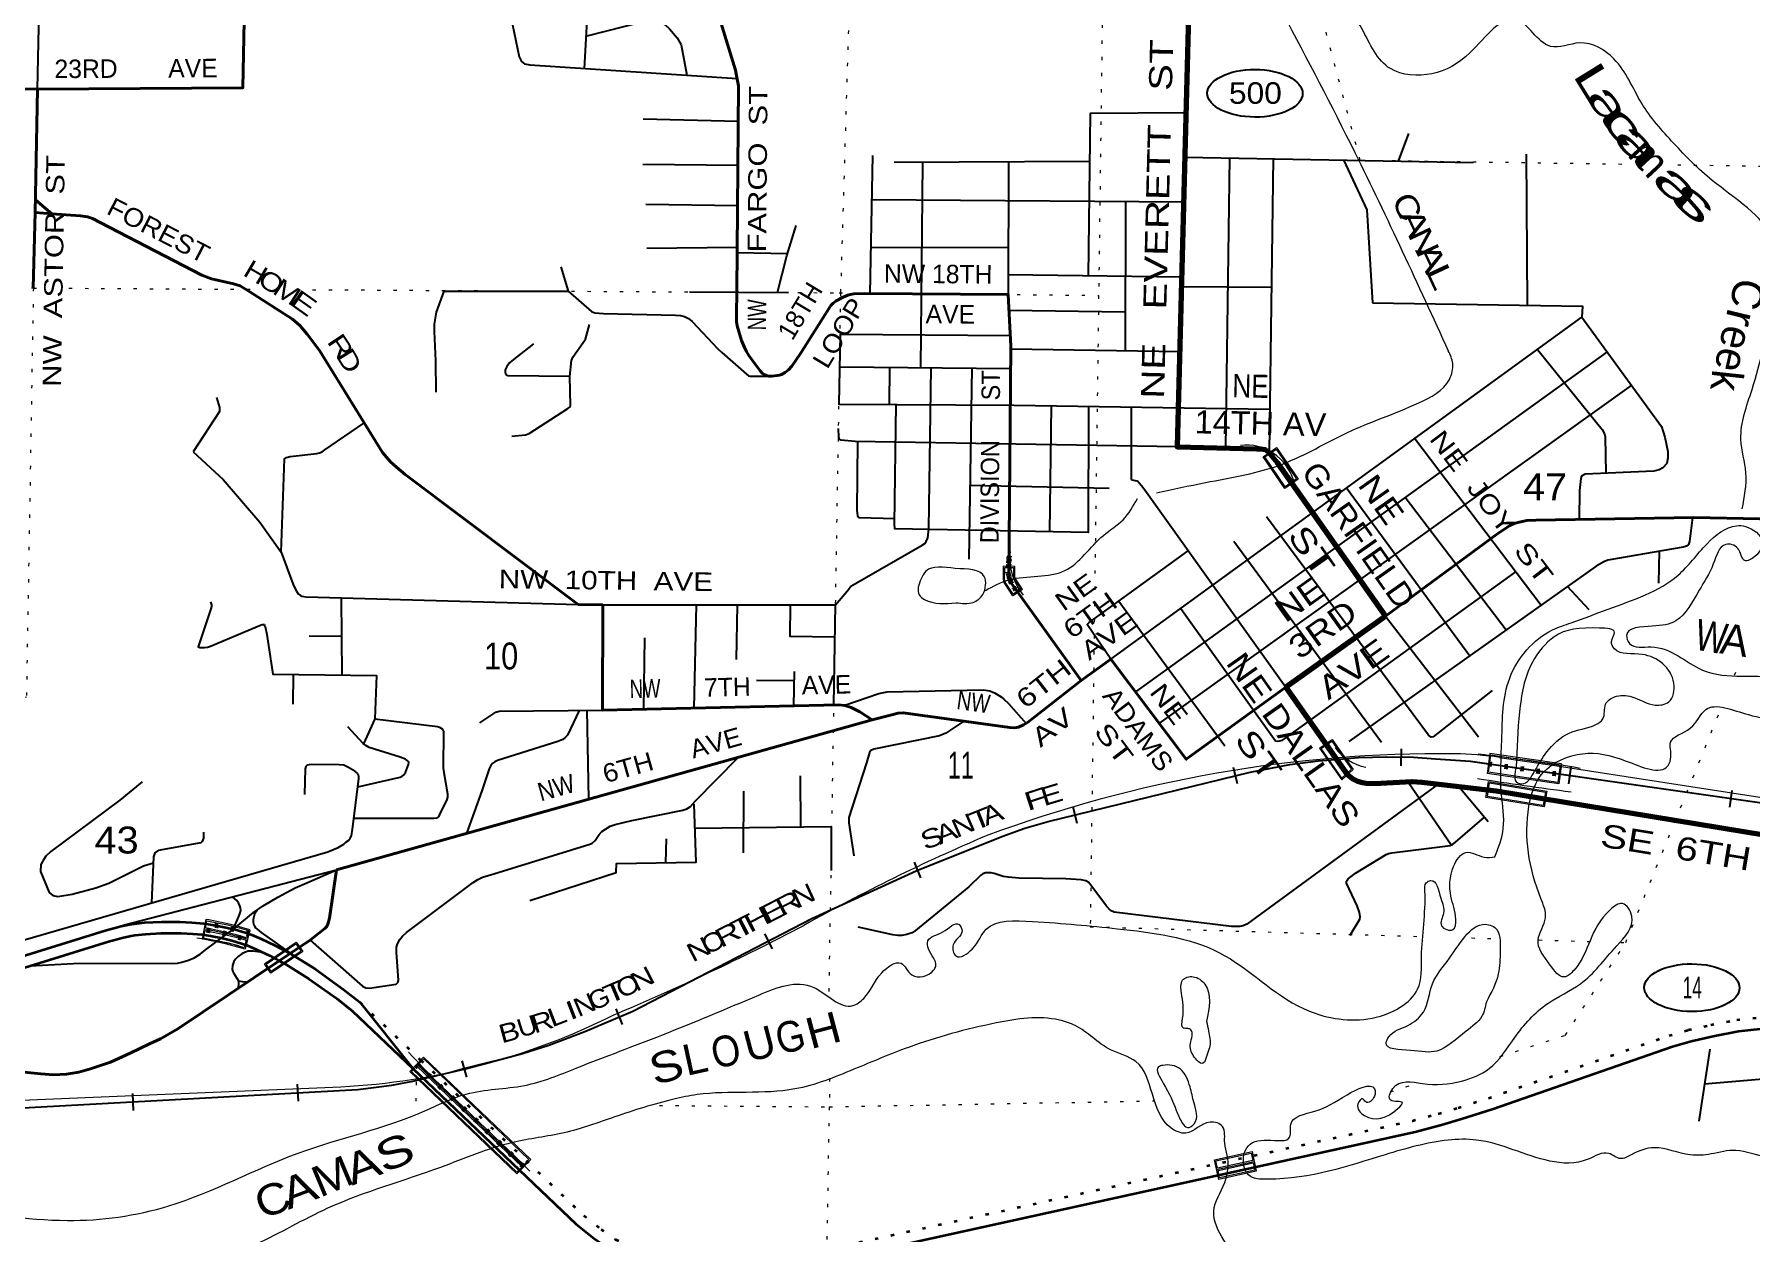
# Model space of a CAD drawing. Header units: feet. Extents: x -481249 to -254670, y -730376 to -544252.
# Drawn here: x -367377 to -356234, y -701228 to -693449 of the extents above; entities that cross this region are included whole.
import ezdxf
from ezdxf.enums import TextEntityAlignment as Align

# ---------------------------------------------------------------- set-up
doc = ezdxf.new("R2010")
doc.units = ezdxf.units.FT
doc.header["$LTSCALE"] = 70
doc.linetypes.add('DOTTED', pattern=[1.5, 0.3, -1.2])
for name, color, linetype, lineweight in [('17', 7, 'Continuous', 25), ('23', 7, 'Continuous', 70), ('24', 7, 'Continuous', 25), ('26', 7, 'Continuous', 40), ('27', 7, 'Continuous', 13), ('29', 7, 'Continuous', 25), ('34', 7, 'Continuous', 25), ('39', 7, 'Continuous', 13), ('41', 7, 'Continuous', 13), ('51', 7, 'DOTTED', 35), ('59', 7, 'Continuous', 13), ('61', 7, 'Continuous', 13), ('7', 7, 'DOTTED', 13)]:
    doc.layers.add(name, color=color, linetype=linetype, lineweight=lineweight)
doc.layers.add('30', color=7, linetype='Continuous')

msp = doc.modelspace()

# ---------------------------------------------------------------- linework, layer by layer
at = {"layer": '17'}
for centre in [(-359452.19, -693832.18), (-356615.6, -699637.88)]:
    msp.add_ellipse(centre, major_axis=(309.24, -1), ratio=0.500121, dxfattribs=at)
at = {"layer": '23'}
msp.add_line((-358605.55, -697227.18), (-359251.79, -697686.92), dxfattribs=at)
for points in [[(-360238.9, -691666.89), (-360178.43, -692517.89), (-360170.98, -692553.95), (-360156.87, -692582.19), (-360083.5, -692691.9), (-359933.41, -692965.81), (-359912.23, -693024.65), (-359900.02, -693061.87), (-359888.71, -693156.45), (-359884.67, -693324.7), (-359956.29, -696127.38), (-359442.96, -696139.53), (-359413.99, -696140.87), (-359386.07, -696145.13), (-359363.45, -696160.85), (-359338.29, -696192.48), (-359307.99, -696228.86), (-358605.55, -697227.18)], [(-359251.79, -697686.92), (-358851.78, -698255.08), (-358821.61, -698279.37), (-358787.28, -698297.7), (-358754.35, -698305.94), (-358730.82, -698309.47), (-358676.77, -698312.24), (-358434.44, -698298.88), (-358368.56, -698303.58), (-357885.49, -698360.09), (-354973.48, -698837.7)]]:
    msp.add_lwpolyline(points, dxfattribs=at)
at = {"layer": '23', "lineweight": 35}
for points in [[(-369153.64, -699961.66), (-366916.99, -699267.06), (-366814.19, -699237.84), (-366758.91, -699228.43), (-366662.28, -699215.57), (-366551.94, -699211.29), (-366431.74, -699210.65), (-366353.7, -699215.32), (-366276.83, -699221.14), (-366248.87, -699225.21), (-366222.44, -699229.69), (-366144.46, -699244.44), (-366073.57, -699260.75), (-366008.41, -699279.11), (-365964.68, -699294.56), (-365904.91, -699321.47), (-365813.18, -699363.83), (-365716.72, -699415.47)], [(-369132.24, -700033.55), (-366895.61, -699338.95), (-366797.6, -699311.09), (-366747.39, -699300.39), (-366725.26, -699296.89), (-366655.87, -699290.38), (-366555.21, -699282.91), (-366423.59, -699282.91), (-366347.88, -699287.57), (-366289.53, -699292.16), (-366232.89, -699301.4), (-366155.1, -699317.27), (-366094.53, -699332.42), (-366031.99, -699350.5), (-365997.29, -699362.15), (-365934.85, -699390.25), (-365846.66, -699430.98), (-365787.32, -699462.81)], [(-365716.72, -699415.47), (-365552.1, -699516.8), (-365368.64, -699648.58), (-365262.97, -699732.79), (-364920.6, -700162.34)], [(-365787.32, -699462.81), (-365752.86, -699481.3), (-365593.69, -699579.27), (-365413.92, -699708.4), (-365312.3, -699789.38), (-364920.6, -700162.34)], [(-364920.6, -700162.34), (-363858.49, -701173.64), (-363741.23, -701266.58), (-363640.2, -701337.78), (-363525.75, -701389.54), (-363387.92, -701433.87), (-363254.89, -701468.38), (-363056.25, -701497.45), (-362920.04, -701510.91), (-362785.84, -701512.15), (-362678.6, -701502.16), (-362537.75, -701480.3), (-362415.51, -701453.92), (-358411.59, -700574.03), (-358242.05, -700527.97), (-358111.1, -700489.86), (-357913.13, -700426.58), (-356740.48, -700020.37), (-356620.46, -699984.77), (-356478.15, -699952.61), (-356313.02, -699920.49), (-356173.13, -699905.38)]]:
    msp.add_lwpolyline(points, dxfattribs=at)
at = {"layer": '24'}
for points in [[(-367403.96, -699496.82), (-367084.23, -699477.58), (-366477.27, -699479.93), (-366447.28, -699478.77), (-366418.46, -699472.88), (-366376.23, -699459.71), (-366340.24, -699444.63), (-366300.36, -699419.7), (-366265.54, -699392.84), (-366082.04, -699256.32), (-365954.41, -699149.23), (-365890.89, -699105.68), (-365795.03, -699049.18), (-365682.69, -698990.34), (-365608.59, -698957.38), (-365415.39, -698873.79)], [(-366814.19, -699237.84), (-366799.57, -699232.78), (-365415.39, -698873.79)], [(-366085.85, -699259.27), (-366051.46, -699181), (-366042.63, -699158.64), (-366036.75, -699136.28), (-366037.93, -699118.63), (-366042.05, -699105.67), (-366050.87, -699088.03), (-366063.22, -699072.72), (-366089.1, -699049.18)], [(-365929.11, -699131.88), (-365947.05, -699161.58), (-365952.65, -699178.64), (-365955.28, -699194.53), (-365956.17, -699212.78), (-365953.52, -699226.31), (-365947.94, -699237.49), (-365940.58, -699249.26), (-365930.29, -699258.68), (-365903.25, -699279.86), (-365690.37, -699431.5)], [(-365894.99, -699408.74), (-365955.28, -699400.5), (-365971.45, -699399.91), (-365988.21, -699401.67), (-366012.03, -699408.74), (-366029.38, -699418.15), (-366054.38, -699435.8), (-366070.85, -699452.28), (-366082.61, -699468.17), (-366090.84, -699493.47), (-366092.02, -699518.78), (-366088.49, -699532.31), (-366084.39, -699541.13), (-366051.46, -699592.91)], [(-366051.46, -699592.91), (-366051.46, -699607.61), (-366054.37, -699641.87)], [(-366051.46, -699592.91), (-366027.93, -699597.62), (-366011.44, -699598.81), (-365988.38, -699597.62)]]:
    msp.add_lwpolyline(points, dxfattribs=at)
at = {"layer": '26'}
for p, q in [((-367368.97, -694522.8), (-367262.69, -694615.22)), ((-367370.48, -694604.89), (-367262.69, -694615.22)), ((-363847.02, -697149.93), (-363686.43, -697151.67)), ((-365415.39, -698873.79), (-361937.97, -697898.69)), ((-365787.32, -699462.81), (-365716.72, -699415.47))]:
    msp.add_line(p, q, dxfattribs=at)
for points in [[(-367355.78, -693804.61), (-366022.79, -693796.51), (-365998.09, -692490.51)], [(-362986.11, -693152.44), (-362825.47, -693682.35), (-362813, -693740.01), (-362805.25, -693782.91), (-362816.84, -695115.53), (-362819.29, -695269.31), (-362819.29, -695315.92), (-362814.77, -695341.36), (-362786.68, -695437.13), (-362765.71, -695481.41), (-362752.44, -695507.26), (-362737.75, -695534.31), (-362714.8, -695566.26), (-362663.66, -695634.32), (-362648.43, -695650.05), (-362638.21, -695657.97), (-362624.62, -695664.6), (-362607.22, -695668.44), (-362588.59, -695668.67), (-362554.88, -695664.33), (-362539.6, -695660.8), (-362526.07, -695656.68), (-362502.15, -695644.12), (-362480.8, -695627.85), (-362458.45, -695602.56), (-362401.96, -695521.6), (-362206.42, -695210.34), (-362191.49, -695194.28), (-362171.5, -695178.98), (-362125.44, -695155.63), (-362095.06, -695142.51), (-362078.59, -695137.8), (-362056.25, -695134.27), (-361985.69, -695130.74), (-361055.48, -695138.68)], [(-368058.29, -695080.94), (-368010.28, -693794.49), (-367355.78, -693804.61), (-367370.48, -694604.89), (-367383.4, -695094.47)], [(-367262.69, -694615.22), (-367076.86, -694626.47), (-367031.72, -694633.13), (-366998.78, -694644.9), (-366890.56, -694701.39), (-366289.58, -695012.97), (-366227.15, -695035.63), (-366084.53, -695068.65), (-366041.3, -695082.7), (-365977.79, -695120.36), (-365701.37, -695299.25), (-365653.24, -695338.71), (-365604.91, -695395.75), (-365526.1, -695501.27), (-365115.76, -696163.8), (-365065.01, -696224.28), (-365025.01, -696259.59), (-364968.27, -696306.66), (-363847.02, -697149.93)], [(-360581.35, -697642.9), (-361043.86, -696999.83), (-361048.23, -696991.69), (-361049.6, -696982.19), (-361037.4, -695472.57), (-361055.48, -695138.68)], [(-355961.98, -696597.79), (-356603.89, -696586.61), (-357629.63, -696601.98), (-357687.85, -696605.51), (-357736.57, -696614.99), (-357769.02, -696624.34), (-357796.67, -696637.29), (-357884.04, -696696.6), (-358605.55, -697227.18)], [(-363686.43, -697151.67), (-363689.14, -697836.13), (-362156.27, -697800.69), (-362113.9, -697806.15), (-362072.74, -697819.1), (-362017.07, -697847.21), (-361937.97, -697898.69)], [(-359251.79, -697686.92), (-359898.17, -698154.68), (-360388.75, -697504.78), (-360581.35, -697642.9)], [(-360581.35, -697642.9), (-360928.99, -697915.58), (-360954.86, -697932.06), (-360988.38, -697947.36), (-361012.49, -697950.88), (-361044.7, -697948.32), (-361737.14, -697854.09), (-361769.31, -697855.58), (-361826.94, -697870.87), (-361937.97, -697898.69)], [(-365716.72, -699415.47), (-365583.82, -699326.36), (-365490.52, -699253.82), (-365480.47, -699242.91), (-365471.06, -699225.26), (-365461.32, -699186.19), (-365415.39, -698873.79)], [(-368463.69, -700083.91), (-367335.53, -700197.76), (-367252.26, -700203.11), (-367167.58, -700198.41), (-367087.61, -700186.64), (-367012.9, -700165.3), (-366882.97, -700120.74), (-366755.06, -700063.56), (-366628.93, -700003.07), (-366558.37, -699970.12), (-366446.2, -699904.59), (-365787.32, -699462.81)]]:
    msp.add_lwpolyline(points, dxfattribs=at)
at = {"layer": '29'}
for p, q in [((-363425.16, -693998.6), (-362807.25, -694012.64)), ((-358520.47, -694271.64), (-358454.04, -694093.18)), ((-363426.38, -694293.2), (-362809.74, -694299.61)), ((-361935.15, -694236.99), (-361953.01, -695131.02)), ((-360525.8, -694275.75), (-361793.91, -694281.54)), ((-361609.97, -694280.7), (-361624.5, -695613.27)), ((-361051.79, -694278.15), (-361055.48, -695138.68)), ((-359908.22, -694246.26), (-358035.8, -694280.5)), ((-359617.02, -694249.67), (-359644.38, -696134.76)), ((-359333.07, -694253.11), (-359360.82, -696162.68)), ((-357691.15, -694226.37), (-357685.66, -695207.42)), ((-361940.84, -694521.59), (-359915.64, -694536.62)), ((-360292.05, -694533.83), (-360294.89, -695504.83)), ((-363407.81, -694551.21), (-362812.01, -694560.48)), ((-363400, -694836.81), (-362814.37, -694831.3)), ((-362814.67, -694866.58), (-362486.07, -694871.38)), ((-361054.18, -694835.63), (-361947.04, -694832.33)), ((-359928.13, -695025.46), (-361054.93, -695009.96)), ((-359929.67, -695085.53), (-359345.26, -695091.61)), ((-363123.16, -695120.82), (-362480.92, -695125.53)), ((-361049.97, -695240.48), (-360294.14, -695249.63)), ((-360388.75, -697504.78), (-357328.97, -695285.26)), ((-359940.52, -695510.36), (-361037.57, -695493.25)), ((-357165.53, -695510.51), (-360227.56, -697718.32)), ((-362149.54, -695608.19), (-361038.58, -695618.93)), ((-361825.6, -695851.32), (-361823.66, -695611.34)), ((-361291.44, -695616.49), (-361309.4, -696855.41)), ((-360073.54, -697922.36), (-357007.45, -695728.37)), ((-360775.01, -695860.16), (-360786.04, -696677.72)), ((-358415.18, -696073.18), (-357594.84, -697155.34)), ((-361302.46, -696376.51), (-360399.09, -696394.25)), ((-358857.33, -696393.91), (-358057.21, -697482.88)), ((-357822.05, -697316.3), (-358477.6, -696456.55)), ((-359589.06, -696739.06), (-358630.02, -698044.48)), ((-356827.65, -696805.21), (-356833.16, -697011.91)), ((-365377.54, -697608.96), (-365382.81, -697107.34)), ((-357282.57, -697184.08), (-357422.1, -697032.98)), ((-363686.43, -697151.67), (-362176.24, -697152.69)), ((-363080.94, -697152.08), (-363094.79, -697822.39)), ((-362814.9, -697152.26), (-362821.2, -697508.52)), ((-360336.08, -697129.15), (-359648.45, -698067.72)), ((-358605.55, -697227.18), (-358001.3, -698009.34)), ((-365592.91, -697354.03), (-365380.2, -697355.14)), ((-363415.43, -697367.47), (-363421.03, -697829.93)), ((-365696.77, -697797.16), (-365694.91, -697604.38)), ((-362687.9, -697640.86), (-362445.52, -697642.91)), ((-362444.5, -697585.23), (-362448.44, -697807.44)), ((-363789.29, -697837.08), (-363778.25, -698414.72)), ((-362400, -698593.68), (-362402.5, -698263.39)), ((-358460.22, -698300.3), (-358175.93, -698713.09)), ((-358129.6, -698331.53), (-357938.98, -698558.27)), ((-362772.29, -698361.17), (-362774.94, -698763.25)), ((-363275.85, -698671.08), (-363278.59, -698825.83)), ((-356498.96, -700037.73), (-356571.22, -700503.46))]:
    msp.add_line(p, q, dxfattribs=at)
for points in [[(-367355.78, -693804.61), (-367339.49, -692998.89), (-366814.88, -692996.54), (-366808.03, -692461.12)], [(-363642.38, -692684.72), (-363731.83, -692790.71), (-363757.16, -692823.55), (-363760.93, -692852.34), (-363807.32, -693670.54)], [(-364349.64, -693000.42), (-364318.98, -693189.35), (-364283.58, -693336.28), (-364230.02, -693595.58), (-364214.7, -693626.09), (-364194.73, -693640.31), (-364159.06, -693647.1), (-362813.7, -693736.77)], [(-363795.48, -693461.78), (-363413.92, -693363.45), (-363376.05, -693360.21), (-363347.82, -693362.56), (-363319.59, -693367.27), (-363284.29, -693385.75), (-363253.72, -693414.34), (-363204.31, -693473.19), (-363176.61, -693517.9), (-363140.04, -693715.02)], [(-359900.9, -693959.73), (-360522.07, -693962.97), (-360534.63, -695017.12)], [(-358876.98, -694265.12), (-358724.87, -694589.53), (-358689.52, -695191.41)], [(-362551.06, -695125.02), (-362490.74, -694886.71), (-362431.27, -694691.33)], [(-363959.45, -694957.94), (-363910.93, -695115.8), (-363758.92, -695247.93), (-363738.7, -695256.41), (-363680.78, -695261.43), (-363214.88, -695271.55), (-363181.97, -695273.81), (-363155.5, -695282.06), (-363129.04, -695294.99), (-363105.61, -695313.53), (-362938.72, -695490.81), (-362913.78, -695513.89), (-362753.81, -695656.3), (-362741.16, -695665.71), (-362731.84, -695668.78), (-362614.12, -695667.48)], [(-364768.69, -695772.28), (-364771.11, -695569.81), (-364779.74, -695379.26), (-364778.15, -695330.31), (-364766.98, -695253.81), (-364715.06, -695115.82), (-363910.93, -695115.8)], [(-358689.52, -695191.41), (-357325.69, -695213.16), (-357328.97, -695285.26)], [(-357328.97, -695285.26), (-356813.46, -695995.72), (-356790.11, -696063.49), (-356771.29, -696157.64), (-356771.05, -696198.88), (-356778.35, -696235.31), (-356804.18, -696262.44), (-356827.75, -696275.33), (-356862.6, -696285.48), (-357308.99, -696303.76), (-357331.2, -696317.7), (-357337.52, -696333.32), (-357344.9, -696411.36), (-357347.81, -696597.76)], [(-364275.76, -696058.17), (-364188.26, -696048.21), (-364163.42, -696040.09), (-363914.19, -695878.74), (-363898.9, -695868.15), (-363896.16, -695858.35), (-363900.82, -695669.87), (-363888.9, -695565.69), (-363880.59, -695543.95), (-363812.9, -695448.93), (-363799.51, -695427.99), (-363792.12, -695405.2), (-363772.85, -695333.38)], [(-361040.94, -695407.11), (-362146.25, -695397.36), (-362153.3, -695849.28), (-361017.67, -695856.36), (-359356.75, -695882.34)], [(-364135.14, -695459.35), (-364275.89, -695568.04), (-364291.31, -695580.89), (-364310, -695605.7), (-364320.12, -695626.49), (-364320.59, -695639.83), (-364317.06, -695651.6), (-364311.18, -695659.84), (-364302.8, -695664.87), (-363900.79, -695667.86)], [(-357617.92, -695494.86), (-357197.86, -696015.08), (-357182.99, -696042.3), (-357178.68, -696061.51), (-357173.19, -696298.2)], [(-362187.12, -697800.55), (-362176.24, -697152.69), (-362092.14, -697052.07), (-362075.07, -697032.06), (-362060.48, -697022.71), (-361611.86, -696765.96), (-361596.33, -696754.31), (-361586.35, -696741.37), (-361576.94, -696717.83), (-361569.95, -696658.46), (-361555.37, -695613.93)], [(-366193.61, -695806.31), (-366174.67, -695871.07), (-366175.21, -695896.82), (-366345.9, -696160.42)], [(-360532.98, -695863.94), (-360534.21, -696682.51), (-361789.99, -696658.64), (-361791.42, -696626.55), (-361781.45, -695851.6)], [(-360255.74, -695867.63), (-360256.57, -696331.81), (-360255.57, -696337.83), (-360252.12, -696340.69), (-360220.04, -696348.32), (-360212.47, -696351.81), (-360203.74, -696359.97), (-360188.59, -696378.04), (-360173.45, -696396.68), (-360156.56, -696421.16), (-359251.79, -697686.92)], [(-365775.3, -696809.7), (-365752.59, -696204.82), (-365740.63, -696195.89), (-365716.31, -696189.42), (-365541.95, -696170.41), (-365525.37, -696166.46), (-365507.73, -696159.4), (-365490.09, -696146.46), (-365238.41, -695973.27)], [(-359956.29, -696127.38), (-362048.02, -696092.96), (-362139.86, -696083.34), (-362150.36, -696078.78), (-362153.54, -696065.07), (-362156.24, -696008.17)], [(-362032.15, -696093.22), (-362036.26, -696538.95), (-362033.32, -696574.25), (-362023.91, -696584.84), (-362019.79, -696586.02), (-361790.98, -696592.69)], [(-366345.9, -696160.42), (-366151.02, -696338.18), (-365911.88, -696614.92), (-365775.3, -696809.7)], [(-357911.95, -697708.25), (-358295.36, -698010.23), (-358309.26, -698011.23), (-358325.18, -697999.69), (-359378.22, -696580.38)], [(-356610.58, -696586.49), (-356630.61, -696740.47), (-356638.39, -696761.37), (-356651.32, -696770.79), (-356671.28, -696777.84), (-357160.88, -696863.52), (-357187.7, -696874.35), (-357237.58, -696902.26), (-358841.95, -698038.79)], [(-365775.3, -696809.7), (-365721.79, -696950.93), (-365691.22, -697031.64), (-365675.05, -697064.42), (-365663.29, -697080.91), (-365649.18, -697091.5), (-365640.94, -697096.21), (-365614.47, -697100.91), (-363847.02, -697149.93)], [(-360388.75, -697504.78), (-360540.56, -697280.13), (-360528.34, -697268.31), (-359885.48, -696803)], [(-359932.85, -697176.01), (-359317.95, -698034.51), (-359309.09, -698038.3), (-359291.45, -698035.95), (-359272.63, -698030.06), (-359259.71, -698021.49), (-357759.3, -696938.4)], [(-366233.09, -697132.43), (-366227.31, -697152.7), (-366227.44, -697163.53), (-366231.07, -697179.05), (-366312.29, -697425.68), (-366301.41, -697429.27), (-366273.18, -697429.27), (-366253.18, -697428.09), (-366232.2, -697421.06), (-365903.25, -697283.33), (-365895.01, -697280.98), (-365885.66, -697280.78), (-365882.07, -697285.69), (-365877.37, -697293.92), (-365867.96, -697345.71), (-365829.34, -697602.44), (-365155.41, -697612.17), (-365166.37, -697892.58), (-365239.93, -698055.06)], [(-362468.82, -697152.49), (-362472.07, -697355.7), (-362179.71, -697359.35)], [(-362121.54, -697805.27), (-361894.52, -697727.6), (-361840.75, -697718), (-361216.42, -697704.82), (-361174.06, -697709.95), (-361142.3, -697722.9), (-361099.96, -697749.97), (-361083.49, -697764.09), (-361051.73, -697792.33), (-360937.88, -697922.55)], [(-363840.32, -697837.56), (-363915.64, -697998.28), (-363928.3, -698012.34), (-363946.22, -698027.7), (-363978.79, -698039.53), (-364369.03, -698163), (-364387.9, -698171.28), (-364399.67, -698180.7), (-364413.78, -698196), (-364424.02, -698218.17), (-364472.53, -698359.62), (-364570.99, -698637.01)], [(-364484.72, -697918.48), (-364380.26, -697849.99), (-364359.36, -697842.49), (-363689.14, -697836.13)], [(-365275.96, -698334.05), (-365001.03, -698270.25), (-364988.99, -698264.27), (-364981.05, -698257.8), (-364973.7, -698250.15), (-364968.11, -698240.15), (-364948.12, -698189.54), (-364945.47, -698176), (-364949.23, -698168.93), (-364955.47, -698162.47), (-364968.11, -698155.41), (-365000.76, -698141.98), (-365203.67, -698078.32), (-365225.13, -698065.96), (-365241.24, -698053.62), (-365341.31, -697943.65)], [(-365166.37, -697892.58), (-364759.04, -697941.82), (-364746.1, -697946.52), (-364729.47, -697958.31), (-364720.22, -697974.77), (-364722.57, -698213.68), (-364718.47, -698241.1), (-364694.34, -698378.44), (-364694.34, -698401.98), (-364699.56, -698415.8), (-364745.51, -698513.78), (-364753.74, -698527.9), (-364766.7, -698537.29), (-364783.75, -698538.59), (-365302.22, -698540)], [(-361343.12, -697907.71), (-361459.42, -697985.19), (-361501.04, -698002.99), (-361926.85, -698090.08), (-361945.67, -698097.14), (-361955.72, -698110.83), (-361974.93, -698178.64), (-362089.18, -698532.58), (-362089.83, -698567.47), (-362055.63, -698782.52)], [(-367884.46, -699454.65), (-365471.69, -698755.1), (-365404.8, -698727.97), (-365368.33, -698706.78), (-365353.63, -698693.84), (-365336.36, -698681.29), (-365325.4, -698667.95), (-365318.35, -698651.48), (-365311.09, -698609.58), (-365269.24, -698281.34), (-365269.53, -698267.8), (-365272.47, -698257.21), (-365276.59, -698249.56), (-365285.7, -698241.32), (-365296.29, -698233.09), (-365341.95, -698206.19), (-365368.04, -698194.25), (-365397.45, -698190.72), (-365578.59, -698189.54), (-365605.77, -698193.58), (-365615.06, -698202.49), (-365618.2, -698217.41), (-365623.14, -698383.68)], [(-365586.64, -699328.25), (-365247.09, -699626.84), (-365224.23, -699637.69), (-365201.3, -699640.05), (-365028.84, -699614.61), (-365017.21, -699603.56), (-365013.1, -699590.62), (-365025.45, -699408.2), (-365024.58, -699374.18), (-365018.39, -699352.88), (-365003.69, -699324.64), (-364986.63, -699302.28), (-364960.89, -699279.08), (-364527.06, -698953.93), (-364497.89, -698936.26), (-364466.73, -698920.96), (-364394.05, -698898.13), (-363770.38, -698706.77), (-363754.42, -698698.82), (-363736.27, -698682.05), (-363709.43, -698643.48), (-363691.57, -698624.38), (-363668.05, -698607.91), (-363637.46, -698590.25), (-363606.28, -698579.14), (-363497.8, -698552.97), (-363166.53, -698484.58), (-363140.49, -698477.28), (-363115.79, -698460.8), (-363083.48, -698425.9), (-362808.14, -698142.69)], [(-366677.85, -698301.18), (-366821.99, -698420.92), (-367270.35, -698752.68), (-367302.48, -698783.34), (-367317.4, -698806.81), (-367333.87, -698837.41), (-367336.25, -698882.96), (-367280.67, -699020.22), (-367256.23, -699039.84), (-367223.3, -699046.9), (-367130.84, -699030.85), (-366978.64, -698990.41), (-366893.53, -698958.82), (-366667.5, -698846.51), (-366604.16, -698827.19)], [(-358263.82, -698315.83), (-359505.07, -699225.78), (-359529.04, -699236.34), (-359549.63, -699241.06), (-359605.34, -699240.06), (-360365.81, -699146.65), (-360389.48, -699137.5), (-360415.13, -699107.71), (-360530.45, -698955.39), (-360549.45, -698944.49), (-360580.16, -698938.49), (-360680.03, -698930.73), (-360984.03, -698927.44)], [(-364159.1, -699072.58), (-363599.78, -698889.91), (-363596.75, -698831.84), (-363080.77, -698822.1), (-363092.53, -698445.5)], [(-358834.23, -699297.59), (-358770.36, -699192.47), (-358768.58, -699177.5), (-358773.28, -699149.26), (-358788.83, -699105.97), (-358858.23, -698958.45), (-358857.97, -698946.84), (-358847.39, -698931.54), (-358799.07, -698893.34), (-358600.9, -698772.53), (-358585.08, -698766.77), (-358563.91, -698762.06), (-358199.86, -698717.38), (-358185.15, -698713.81), (-358168.69, -698707.93), (-358149.44, -698694.21), (-357962.82, -698529.91)], [(-366279.59, -698628.79), (-366277.58, -698667.94), (-366286.99, -698689.13), (-366296.79, -698696.63), (-366573.74, -698747.93), (-366595.17, -698762.09), (-366602.23, -698787.98), (-366616.92, -699087.14)], [(-363087.66, -698601.56), (-362203.28, -698591.43), (-362203.28, -698876.24)], [(-360984.03, -698927.44), (-361055.24, -698920.95), (-361086.4, -698915.06), (-361146.39, -698896.22), (-361165.43, -698892.22), (-361187.56, -698892.69), (-361201.1, -698892.7), (-361219.32, -698898.58), (-361231.7, -698907.1), (-361309.08, -698983.92), (-361656.13, -699266.48), (-361678.66, -699281.08), (-361692.19, -699286.96), (-361711.6, -699292.85), (-361744.53, -699299.91), (-361770.72, -699298.56), (-361802.76, -699295.2), (-362027.8, -699243.98)], [(-356533.71, -700261.69), (-355212.75, -700150.32), (-355065.5, -700128.33), (-355024.33, -700120.1), (-355000, -700109.93), (-354944.94, -700075.38), (-354920.82, -700053.01), (-354912.63, -700033.29), (-354910.24, -700020.06), (-354934.98, -699808.62)]]:
    msp.add_lwpolyline(points, dxfattribs=at)
at = {"layer": '34'}
for p, q in [((-358502.21, -698198.06), (-358500.71, -698087.46)), ((-359564.58, -698314.88), (-359590.8, -698207.42)), ((-357415.45, -698314.18), (-357399.8, -698204.68)), ((-356369.48, -698466.26), (-356353.84, -698356.76)), ((-360605.62, -698571.55), (-360631.84, -698464.09)), ((-361622.14, -698925.73), (-361663, -698822.95)), ((-362584.52, -699385.65), (-362635.23, -699287.35)), ((-363557.26, -699876.52), (-363600.48, -699774.7)), ((-364569.91, -700217.95), (-364599.95, -700111.49)), ((-366732.44, -700434.8), (-366738.48, -700324.35)), ((-365661.97, -700373.66), (-365668.01, -700263.22))]:
    msp.add_line(p, q, dxfattribs=at)
at = {"layer": '34', "lineweight": 13}
for p, q in [((-357926.75, -698117.87), (-357945.46, -698246.52)), ((-357461.43, -698185.54), (-357926.75, -698117.87)), ((-357461.43, -698185.54), (-357480.13, -698314.19)), ((-357480.13, -698314.19), (-357945.46, -698246.52)), ((-369705.12, -700462.38), (-365387.02, -700280.4))]:
    msp.add_line(p, q, dxfattribs=at)
at = {"layer": '34'}
msp.add_lwpolyline([(-369429.7, -700524.96), (-365277.51, -700297.96), (-365056.45, -700269.72), (-364919.89, -700244.36), (-364764.82, -700208.54), (-364577.45, -700165.11), (-364206.99, -700064.79), (-364035.64, -700010.86), (-363802.78, -699921.42), (-363492.31, -699789.63), (-362329.38, -699189.64), (-361651.72, -698878.74), (-361095.01, -698657.45), (-360946.62, -698602.37), (-360793.77, -698558.57), (-359483.86, -698238.99), (-359225.71, -698188.99), (-359042.15, -698165.45), (-358930.16, -698156.41), (-358780.97, -698144.26), (-358597.42, -698139.55), (-358423.28, -698141.91), (-358279.74, -698151.32), (-358053.86, -698167.81), (-352472.02, -698965.32)], dxfattribs=at)
at = {"layer": '34', "lineweight": 13}
for points in [[(-369429.68, -700526.06), (-365277.41, -700299.06), (-365056.27, -700270.81), (-364764.56, -700209.61), (-364581.06, -700157.83), (-364206.69, -700065.85), (-364035.28, -700011.9), (-363802.37, -699922.44), (-363491.84, -699790.63), (-362328.9, -699190.63), (-361651.29, -698879.75), (-361094.62, -698658.48), (-360946.28, -698603.42), (-360793.49, -698559.63), (-359483.62, -698240.06), (-359225.54, -698190.08), (-359042.04, -698166.54), (-358930.07, -698157.51), (-358780.91, -698145.36), (-358597.41, -698140.65), (-358423.32, -698143.01), (-358279.82, -698152.42), (-358053.98, -698168.9), (-352472.18, -698966.41)], [(-357863.9, -698142.55), (-357489.36, -698197.25), (-352465.43, -698975.04)]]:
    msp.add_lwpolyline(points, dxfattribs=at)
msp.add_lwpolyline([(-357936.39, -698239.75), (-357919.98, -698126.94), (-357470.49, -698192.31), (-357486.89, -698305.12)], close=True, dxfattribs=at)
for centre, radius, start, end in [((-358243.33, -706568.08), 8448.96, 89.40301, 110.45726), ((-358228.28, -700905.3), 2786.69, 82.48649, 88.49916), ((-359263.73, -709643.9), 11590.27, 80.45412, 83.75767), ((-356548.16, -709619.88), 11912.2, 112.96665, 119.31941), ((-369692.01, -685300.32), 15734.75, 292.70693, 297.68577), ((-365604.67, -695854.65), 4431.1, 272.81544, 296.63585)]:
    msp.add_arc(centre, radius, start, end, dxfattribs=at)
at = {"layer": '34', "linetype": 'DOTTED', "lineweight": 100}
msp.add_arc((-348134.05, -632418.75), 66492.15, 261.52297, 261.92766, dxfattribs=at)
at = {"layer": '39'}
for points in [[(-356289.16, -696530.13), (-356264.69, -696295.89), (-356296.85, -696078.87), (-356225.11, -695755.43), (-356097.76, -695228.53), (-356089.89, -694783.73), (-356483.12, -694398.08), (-356732.9, -694157.23), (-356942.29, -693895.03), (-357121.26, -693609.32), (-357343.46, -693505.24), (-357533.89, -693527.98), (-357752.77, -693349.8), (-358056.7, -693568.98), (-358303.15, -693704.98), (-358572.61, -693672.23), (-358758.04, -693412.46), (-358989.22, -693137.86), (-359330.19, -692963.57), (-359533.52, -692585.24), (-359547.65, -692366.53), (-359492.96, -692246.94)], [(-359271.39, -693311.06), (-358804.26, -694215.36), (-358196.99, -695504.64)], [(-360091.01, -696425.68), (-359774.36, -696359.03), (-359267.22, -696236.44), (-358852.47, -696034.37), (-358388.99, -695842.01), (-358190.25, -695689.14), (-358168.41, -695585.3), (-358196.99, -695504.64)], [(-361202.28, -697058.99), (-361048.81, -696990.51), (-360686.62, -696930.39), (-360436.55, -696702.25), (-360308.72, -696600.26), (-360215.64, -696462.28)], [(-357895.08, -698788.83), (-357839.79, -698603.4), (-357851.85, -698380.72), (-357849.6, -698028.01), (-357798.51, -697628.05), (-357520.64, -697315.76), (-357398.33, -697268.69), (-357158.48, -697180.23), (-356704.51, -696959.65), (-356516.88, -696756.48), (-356325.75, -696639.08), (-356268.2, -696643.35), (-356158.61, -696744.68), (-356206.27, -696838.05), (-356272.76, -696864.95), (-356317.37, -696786.01), (-356394.93, -696760.61), (-356477.19, -696887.45), (-356568.23, -697058.23), (-356719.75, -697256.01), (-356872.41, -697291.43), (-357039.48, -697350.66), (-357020.41, -697403.1), (-356880.78, -697425.57), (-356547.39, -697575.68), (-356018.28, -697630.99), (-355638.68, -697769.89), (-355452.71, -697773.12), (-355321.66, -697715.28), (-355256.03, -697736.46), (-355164.64, -697772.13), (-354957.22, -697693.57), (-354714.88, -697563.5), (-354657.01, -697458.29), (-354601.01, -697459.26), (-354531.98, -697514.58), (-354369.74, -697389.13), (-354218.41, -697315.6), (-354159.43, -697260.51), (-354216.92, -697231.45), (-354066.88, -697117.82), (-353763.81, -696946.72), (-353475.81, -696949.74), (-353315.8, -696950.52), (-353343.08, -697022.2), (-353497.05, -697019.51), (-353655.28, -697030.79), (-353776.32, -697088.81), (-353757.11, -697133.24), (-353597.1, -697134.02), (-353394.52, -697103.47), (-353221.54, -697162.6), (-352850.29, -697321.39), (-352552.12, -697314.56), (-352448.22, -697411.55)], [(-384484.22, -696831.72), (-383867.2, -696979.67), (-383677.73, -697011.03), (-383149.3, -697104.41), (-382633.65, -697241.66), (-381962.69, -697419.7), (-381530.35, -697517.42), (-381144.83, -697548.18), (-380762, -697843.46), (-380194.69, -697887.41), (-379913.77, -697838.19), (-379593.19, -698034.17), (-379271.51, -698168.05), (-378456.01, -698316.53), (-378049.92, -698315.59), (-377811.67, -698303.7), (-377503, -698381.23), (-377438.46, -698464.53), (-377110.16, -698450.2), (-376748.81, -698490.57), (-376556.19, -698570.08), (-376337.36, -698638.03), (-376134.59, -698709.7), (-375702.54, -698823.45), (-375271.44, -698991.3), (-374588.58, -699287.79), (-374414.1, -699375.01), (-374170.03, -699373.25), (-373803.85, -699479.84), (-373428.43, -699628.68), (-372920.05, -699837.95), (-372579.73, -699936.07), (-372394.79, -699997.42), (-372167.53, -700041.46), (-371905.56, -700158.26), (-371509.75, -700285.41), (-371435.51, -700272.67), (-371281.96, -700299.39), (-370714.3, -700549.79), (-370339.85, -700640.49), (-369802.23, -700780.13), (-368637.31, -700964.76), (-368432.52, -701034.47), (-367963.26, -701080.72), (-367162.34, -701148.78), (-366504.55, -701054.01), (-365664.36, -700711.89), (-364840.68, -700437.81), (-364572.79, -700328.27), (-364195.41, -700272.33), (-363854.27, -700158.17), (-363302.41, -699945.31), (-362673.72, -699685.69), (-362316.78, -699635.78), (-362062.84, -699754.45), (-361992, -699707.58), (-361875.03, -699541.26), (-361749.92, -699479.3), (-361679.24, -699554.69), (-361538.69, -699525.07), (-361524.2, -699497.26), (-361572.24, -699386.19), (-361575.32, -699334.03), (-361478.27, -699275.59), (-361373.4, -699227.31), (-361354.18, -699271.74), (-361411.73, -699358.93), (-361393.01, -699431.4), (-361288.21, -699387.13), (-361197.92, -699258.43), (-360896.97, -699207.55), (-360345.73, -699255.23), (-359682.38, -699411.09), (-359136.7, -699773.34), (-358719.83, -699840.72), (-358508.44, -699764.23), (-358396.37, -699647.94), (-358370.57, -699433.93), (-358349.05, -699009.41), (-358340.13, -698957.45), (-358311.85, -698941.91), (-358245.89, -699057.3), (-358227.59, -699153.82), (-358241.04, -699235.76), (-358167.48, -699261.1), (-358148.31, -699195.29), (-358179.65, -699044.43), (-358162.21, -698850.32), (-358082.59, -698759.51), (-357965.1, -698789.61), (-357895.08, -698788.83)], [(-361392.42, -697138.56), (-361598.07, -697116.94), (-361631.57, -697088.3), (-361619.73, -696984.29), (-361588.85, -696934.72), (-361398.48, -696915.99), (-361209.4, -696969.39), (-361219.46, -697085.46), (-361282.37, -697136.47), (-361392.42, -697138.56)], [(-354216.74, -700610.6), (-354361.05, -700513.89), (-354885.15, -700514.79), (-355111.65, -700540.91), (-355262.8, -700604.41), (-355387.2, -700626.3), (-355552.63, -700705.59), (-355886.19, -700677.73), (-356127.19, -700731.66), (-356330.55, -700694.05), (-356490.99, -700717.31), (-356627.11, -700722.96), (-356858.33, -700676.84), (-357009.16, -700722.31), (-357077.61, -700747.18), (-357155.03, -700713.76), (-357289.72, -700751.5), (-357537.97, -700763.21), (-358013.63, -700626.66), (-358197.67, -700627.46), (-358607.42, -700722.54), (-359370.36, -700881.62), (-359493.88, -700853.41), (-359506.01, -700676.72), (-359371.85, -700627.06), (-359225.45, -700605.55), (-359220.03, -700525.48), (-359064.49, -700440), (-358854.57, -700333.42), (-358675.86, -700294.45), (-358676.71, -700342.53), (-358733.37, -700379.63), (-358751.01, -700359.28), (-358783.61, -700392.78), (-358740.93, -700467.68), (-358524.08, -700421.35), (-358495.41, -700383.77), (-358571.15, -700368.42), (-358557.8, -700292.49), (-358365.19, -700259.77), (-358110.87, -700244.16), (-357931.41, -700163.11), (-357765.82, -699961.56), (-357551.87, -699740.81), (-357339.56, -699612.23), (-357103.16, -699365.81), (-357005.74, -699173.1), (-357066.31, -699091.87), (-357147.04, -699132.56), (-357276.61, -699332.73), (-357380, -699523.33), (-357444.8, -699568.3), (-357535.44, -699490.56), (-357614.56, -699326.84), (-357566.01, -699183.38), (-357595.8, -699058.6), (-357673.22, -698459.99), (-357581.33, -698241.12), (-357325.13, -698119.32), (-357041.92, -698166.34), (-356770.39, -698195.12), (-356751.4, -698139.33), (-356753.73, -698045.09), (-356626.08, -697953.11), (-356525.93, -697832.6), (-356248.47, -697865.49), (-355875.98, -697954.15), (-355568.29, -698087.78), (-355376.19, -697970.87), (-355149.06, -697908.69), (-354728.07, -697743.65), (-354115.6, -697383.54), (-353878.19, -697193.26), (-353662.43, -697209.04), (-353318.72, -697341.29), (-352998.44, -697441.07), (-352734.94, -697471.71), (-352450.23, -697581.22)], [(-357756.7, -698204), (-357734.39, -697847.63), (-357650.65, -697524.4), (-357509.73, -697360.5), (-357214.67, -697303.51), (-357117.15, -697331.27), (-357138.21, -697391.03), (-357119.03, -697437.46), (-356937.66, -697474.69), (-356732.92, -697660.64), (-356765.08, -697782.34), (-356853.46, -697802.85), (-357004.55, -697750.11), (-357118.57, -697750.13), (-357175.41, -697797.24), (-357193.11, -697893.13), (-357239.78, -697930.4), (-357412.78, -697985.51), (-357556.96, -698107.26), (-357637.22, -698234.14), (-357721.53, -698315), (-357747.16, -698308.01), (-357756.7, -698204)], [(-357949.74, -699729.87), (-357872.53, -699548.83), (-357859.83, -699396.73), (-357895.2, -699247.8), (-357936.88, -699229.03), (-358188.74, -699445.11), (-358299.74, -699613.54), (-358359, -699796.9), (-358460.54, -699883.32), (-358581.84, -699955.36), (-358600.54, -699995.12), (-358443.42, -700045.96), (-358271.44, -700048.96), (-358081.13, -699919.99), (-357979.41, -699823.55), (-357949.74, -699729.87)], [(-359766.28, -699856.57), (-359778.02, -699615.86), (-359853.16, -699566.45), (-359921.57, -699589.31), (-359929.03, -699671.35), (-359921.97, -699837.83), (-359917.07, -699900.04), (-359887.11, -699902.57), (-359869.26, -699910.9), (-359870.85, -700001.06), (-359850.27, -700081.59), (-359791.1, -700128.72), (-359759.97, -700065.12), (-359745.08, -700015.28), (-359753.38, -699918.93), (-359766.28, -699856.57)], [(-367555.22, -702975.24), (-368002.72, -702857.79), (-368536.76, -702515.79), (-369556.47, -701812.58), (-369911.38, -701521.8), (-369980.06, -701446.44), (-369953.24, -701400.81), (-369855.86, -701436.58), (-369651.17, -701512.3), (-369348.46, -701587.72), (-369137.91, -701671.56), (-368741.07, -701740.6), (-368051.49, -701770.64), (-367477.69, -701674.41), (-366707.25, -701543.52), (-366329.53, -701449.89), (-365938.89, -701304.37), (-365472.67, -701069.98), (-364739.85, -700804.15), (-364272.28, -700642.92), (-363937.74, -700579.61), (-363609.88, -700477.09), (-363225.77, -700361.52), (-363073.23, -700332.11), (-362438.47, -700295.06), (-362056.15, -700167.44), (-361701.57, -700025.3), (-361132.68, -699866.85), (-360722.28, -699847.94), (-360618.9, -699883.81), (-360389.63, -700040.13), (-360224.96, -700117.15), (-359998.56, -700548), (-359901.14, -700581.76), (-359743.85, -700510.34), (-359662.36, -700539.82), (-359648.24, -700646.29), (-359631.8, -700724.51), (-359648.11, -700901.65), (-359720.07, -701087.98), (-359653.41, -701277.54), (-359240.15, -701661.53), (-359016.89, -701705.51), (-358803.7, -701753.31), (-358780.47, -701910.05), (-358778.91, -702160.6), (-358729.29, -702295.75), (-358689.04, -702394.66), (-358859.64, -702540), (-359133.94, -702667.51), (-359261.28, -702629.21), (-359347.71, -702539.52), (-359417.84, -702546.32), (-359459.46, -702637.79), (-359491.95, -702665.28), (-359567.84, -702657.95), (-359603.97, -702665.33), (-359692.44, -702804.09), (-359784.36, -702798.48), (-359849.04, -702723.2), (-359896.21, -702676.28), (-359970.7, -702703.04), (-360059.93, -702771.64), (-360263.28, -702846.26), (-360488.91, -702710.05), (-360546.01, -702658.95), (-360606.04, -702659.91), (-360713.73, -702754.24), (-360937.42, -702960.79), (-361449.33, -703064.11), (-361715.75, -703085.52), (-361913.19, -703052.02), (-362416.78, -703137.45), (-362660.27, -703219.39), (-363036.61, -703234.89), (-363817.01, -703363.6), (-363926.77, -703461.9), (-364086.48, -703557.33), (-364224.62, -703450.7), (-364441.08, -703474.99), (-365152.16, -703416.51), (-365899.49, -703259.19), (-366501.35, -703132.46), (-367555.22, -702975.24)], [(-359963.46, -700433.91), (-360047.4, -700256.53), (-360077.55, -700151.79), (-360051.38, -700142.22), (-359935.79, -700166.28), (-359873.82, -700281.6), (-359847.67, -700386.28), (-359846.05, -700520.59), (-359890.5, -700545.87), (-359925.93, -700513.19), (-359963.46, -700433.91)]]:
    msp.add_spline(points, degree=3, dxfattribs=at)
at = {"layer": '51'}
msp.add_line((-365262.97, -699732.79), (-364868.75, -700108.15), dxfattribs=at)
msp.add_lwpolyline([(-364868.75, -700108.15), (-363809.24, -701116.98), (-363696.3, -701206.49), (-363602.81, -701272.38), (-363498.73, -701319.45), (-363367.01, -701361.81), (-363240, -701394.76), (-363047.13, -701422.99), (-362916, -701435.94), (-362788.98, -701437.12), (-362687.84, -701427.7), (-362551.42, -701406.52), (-362431.47, -701380.64), (-358429.48, -700501.17), (-358262.36, -700455.77), (-358133, -700418.12), (-357936.82, -700355.42), (-356763.43, -699948.95), (-356639.41, -699912.16), (-356493.58, -699879.21), (-356324.23, -699846.26), (-356181.25, -699830.82)], dxfattribs=at)
at = {"layer": '59'}
for p, q in [((-359033.62, -698083.66), (-358951.85, -698026.09)), ((-359033.62, -698083.66), (-358888.61, -698289.62)), ((-358951.85, -698026.09), (-358814.95, -698220.54)), ((-358888.61, -698289.62), (-358814.95, -698220.54)), ((-366263.34, -699194.78), (-366286.9, -699322.86)), ((-366265.39, -699250.17), (-366256.88, -699203.9)), ((-366277.55, -699316.24), (-366268.28, -699265.91)), ((-365977.92, -699261.69), (-366008.32, -699388.42)), ((-365883.23, -699482), (-365676.38, -699341.6)), ((-365676.38, -699341.6), (-365634.26, -699403.66)), ((-364939.2, -700181.77), (-364849.32, -700087.85)), ((-364849.32, -700087.85), (-364154.24, -700752.97)), ((-364939.2, -700181.77), (-364244.12, -700846.89)), ((-364894.26, -700134.81), (-364200.07, -700799.08)), ((-364244.12, -700846.89), (-364154.24, -700752.97)), ((-359715.38, -700755.28), (-359471.14, -700701.92)), ((-359687.64, -700882.28), (-359715.38, -700755.28)), ((-359701.51, -700818.78), (-359457.27, -700765.42)), ((-359471.14, -700701.92), (-359443.4, -700828.92)), ((-359443.4, -700828.92), (-359687.64, -700882.28))]:
    msp.add_line(p, q, dxfattribs=at)
for points in [[(-359313.06, -696131.24), (-359171.21, -696337.12), (-359257.69, -696396.7), (-359399.51, -696190.83)], [(-359388.38, -696192.88), (-359315.1, -696142.36), (-359182.33, -696335.07), (-359255.64, -696385.57)], [(-358953.79, -698037.24), (-358825.49, -698219.46), (-358887.37, -698277.48), (-359022.47, -698085.59)], [(-357935.48, -698299.62), (-357557.68, -698361.25), (-357574.58, -698464.88), (-357952.39, -698403.25)], [(-357943.2, -698396.64), (-357928.87, -698308.8), (-357566.86, -698367.85), (-357581.18, -698455.69)], [(-365872.12, -699484.12), (-365678.5, -699352.7), (-365645.36, -699401.53), (-365838.98, -699532.95)], [(-364882.95, -700134.56), (-364849.07, -700099.16), (-364165.55, -700753.22), (-364199.43, -700788.62)], [(-364927.89, -700181.52), (-364894.01, -700146.12), (-364210.49, -700800.18), (-364244.37, -700835.58)], [(-359705.85, -700761.38), (-359477.24, -700711.44), (-359466.78, -700759.31), (-359695.4, -700809.25)], [(-359691.99, -700824.88), (-359463.37, -700774.94), (-359452.92, -700822.81), (-359681.53, -700872.75)]]:
    msp.add_lwpolyline(points, close=True, dxfattribs=at)
for points in [[(-365977.92, -699261.69), (-366044.46, -699242.11), (-366120.17, -699222.88), (-366244.48, -699197.77), (-366263.34, -699194.78)], [(-366256.88, -699203.9), (-366245.9, -699205.64), (-366121.95, -699230.68), (-366046.57, -699249.83), (-365987.46, -699267.22), (-365998.59, -699313.6)], [(-366008.32, -699388.42), (-366079.4, -699367.97), (-366136.48, -699353.99), (-366271.01, -699325.37), (-366286.9, -699322.86)], [(-366014.14, -699378.42), (-366077.34, -699360.24), (-366134.7, -699346.19), (-366269.55, -699317.5), (-366277.55, -699316.24)], [(-365994.38, -699323.11), (-366066.01, -699302.71), (-366131.23, -699286.39), (-366258.33, -699259.82), (-366274.5, -699257.26)], [(-366268.28, -699265.91), (-366133.02, -699294.19), (-366068.08, -699310.44), (-366002.32, -699329.16), (-366014.14, -699378.42)], [(-365998.59, -699313.6), (-366063.94, -699294.98), (-366129.44, -699278.59), (-366265.39, -699250.17)], [(-365634.26, -699403.66), (-365841.11, -699544.06), (-365883.23, -699482)]]:
    msp.add_lwpolyline(points, dxfattribs=at)
for centre, radius, start, end in [((-359509.8, -696437.15), 321.64, 16.17391, 96.50342), ((-358676.69, -697899.39), 311.84, 214.88072, 259.7565), ((-354552.21, -676234.99), 22313.57, 261.09263, 262.66883), ((-366534.76, -701249.57), 1945.47, 75.55514, 83.69616), ((-355703.08, -691401.26), 12663.89, 223.11619, 228.10869)]:
    msp.add_arc(centre, radius, start, end, dxfattribs=at)
at = {"layer": '59', "linetype": 'DOTTED', "lineweight": 100}
for centre, radius, start, end in [((-366541.25, -701046.4), 1844.43, 72.29723, 81.24522), ((-366415.19, -700441.51), 1187.12, 71.17999, 86.01687), ((-414962.49, -753153.08), 72923, 45.88427, 46.63919)]:
    msp.add_arc(centre, radius, start, end, dxfattribs=at)
at = {"layer": '61'}
for p, q in [((-361010.99, -696903.27), (-361084.96, -696901.56)), ((-361077.01, -696909.74), (-361019.06, -696911.08)), ((-360961.38, -697052.79), (-361023.93, -697094.17))]:
    msp.add_line(p, q, dxfattribs=at)
for points in [[(-361023.93, -697094.17), (-361081.2, -697007.59), (-361085.51, -696985.57), (-361084.96, -696901.56)], [(-361021.68, -697083.08), (-361073.65, -697004.5), (-361077.5, -696984.82), (-361077.01, -696909.74)], [(-361019.06, -696911.08), (-361019.54, -696968.63), (-361017.53, -696982.41), (-360972.47, -697050.53), (-361021.68, -697083.08)], [(-360961.38, -697052.79), (-361009.87, -696979.48), (-361011.54, -696968.08), (-361010.99, -696903.27)]]:
    msp.add_lwpolyline(points, dxfattribs=at)
at = {"layer": '61', "linetype": 'DOTTED', "lineweight": 100}
for centre, radius, start, end in [((-360829.49, -696908.41), 229.66, 161.79691, 225.45986), ((-360869.5, -696919.61), 188.06, 161.32314, 221.22012), ((-360898.87, -696931.06), 157.14, 164.07342, 224.79686)]:
    msp.add_arc(centre, radius, start, end, dxfattribs=at)
at = {"layer": '61'}
msp.add_arc((-360662.13, -696848.61), 381.18, 173.54461, 219.46402, dxfattribs=at)
at = {"layer": '7'}
for p, q in [((-367152.26, -695097.51), (-365939.66, -695104.72)), ((-365570.31, -695106.91), (-362142.94, -695127.27)), ((-362151.94, -695127.27), (-360466.97, -695144.43)), ((-356338.31, -697608.46), (-356320.34, -697564.3)), ((-358046.8, -699315.2), (-357872.63, -699320.34)), ((-357609.41, -699328.11), (-357275.44, -699337.97)), ((-357077.47, -699343.81), (-357044.78, -699344.78)), ((-364895.93, -700144.28), (-364902.54, -700459.11)), ((-358572.02, -700313.94), (-358420.56, -700264.98))]:
    msp.add_line(p, q, dxfattribs=at)
for points in [[(-367173.62, -685067.34), (-367275.97, -689828.86), (-367383.23, -695096.14), (-367428.26, -697752.98), (-368750.64, -697762.02), (-368819.54, -699394.94)], [(-361988.43, -689960.79), (-362142.94, -695127.27), (-362219.43, -699678.07)], [(-352347.55, -690792.35), (-354001.28, -690790.31), (-354039.39, -691610.65), (-354014.32, -693471.02), (-354039.04, -694302.35), (-354797.6, -694327.22), (-356707.12, -694298.79)], [(-357070.76, -694293.37), (-358769.19, -694268.08), (-359479.9, -691590.06), (-359685.01, -690973.19), (-360413.08, -690970.54), (-360466.97, -695144.43), (-360504, -697926.15)], [(-372035.35, -694988.01), (-371416.31, -695007.87), (-370020.52, -695032.17), (-367383.23, -695096.14), (-367357.35, -695096.29)], [(-357861.38, -700084.24), (-357437.51, -699947.23), (-357044.78, -699344.78), (-356430.16, -697834.19)], [(-360505.59, -698045.33), (-360521.52, -699242.15), (-358366.55, -699305.76)], [(-362213.19, -700224.83), (-362216.49, -700411.17), (-362239.68, -701720.74)], [(-363318.9, -700402.38), (-362216.49, -700411.17), (-360102.82, -700372.5)]]:
    msp.add_lwpolyline(points, dxfattribs=at)

# ---------------------------------------------------------------- texts
at = {"layer": '17'}
for s, rotation, width, p in [('NE   EVERETT   ST', 88.536, 1.3, (-360042.6, -695816.47)), ('NE', 358.644, 0.85, (-359600.61, -695804.43)), ('14TH AV', 358.644, 1.05, (-359845.04, -696038.92)), ('GARFIELD', 305.131, 1.1, (-359157.56, -696292.22)), ('NE', 305.131, 1.2, (-358789.48, -696374.77)), ('ST', 305.131, 1.35, (-359245.82, -696705.02)), ('NE', 35.428, 1.2, (-359254.81, -697273.98)), ('3RD', 35.428, 1.2, (-359164.42, -697512.21)), ('AVE', 35.428, 1.25, (-358975.64, -697774.37)), ('NE DALLAS', 305.147, 1.2, (-359645.86, -697530.39)), ('ST', 305.147, 1.35, (-359590.04, -698028.9)), ('SE  6TH  AVE', 350.686, 1.3, (-357216.97, -698719.79))]:
    msp.add_text(s, height=150, rotation=rotation, dxfattribs=dict(at, width=width)).set_placement(p)
for s, width, p in [('500', 1.1, (-359449.48, -693900.49)), ('14', 0.6, (-356612.9, -699706.19))]:
    msp.add_text(s, height=140, dxfattribs=dict(at, width=width)).set_placement(p, align=Align.CENTER)
at = {"layer": '27'}
for s, rotation, p in [('23RD', 0.348, (-367245.97, -693733.94)), ('AVE', 0.348, (-366507.3, -693729.92)), ('NW 18TH', 359.511, (-361861.14, -695061.6)), ('18TH', 58.904, (-362455.63, -695443.48)), ('AVE', 359.511, (-361590.87, -695324.4)), ('7TH', 1.324, (-363027.92, -697749.79)), ('AVE', 1.324, (-362393.22, -697734.76))]:
    msp.add_text(s, height=120, rotation=rotation, dxfattribs=at).set_placement(p)
for s, rotation, width, p in [(' FARGO  ST', 89.502, 1.25, (-362626.54, -694921.34)), ('NW  ASTOR  ST', 89.029, 1.25, (-367204.1, -695738.69)), ('FOREST', 332.595, 1.1, (-366916, -694610.36)), ('NW', 89.502, 0.75, (-362626.4, -695371.16)), ('LOOP', 58.904, 1.1, (-362228.56, -695628.59)), ('ST', 89.537, 0.95, (-361107.81, -695825.85)), ('DIVISION', 89.537, 0.95, (-361116.51, -696753.37)), ('NW  10TH  AVE', 359.222, 1.2, (-364362.26, -697044.24)), ('NE', 35.646, 1.25, (-360695.11, -697199.35)), ('6TH', 35.646, 1.25, (-360641.34, -697378.58)), ('AVE', 35.646, 1.25, (-360528.62, -697517.36)), ('6TH', 38.11, 1.3, (-360942.65, -697832.3)), ('NW', 1.324, 0.75, (-363510.44, -697758.06)), ('NE', 307.047, 1.25, (-360142.16, -697721.15)), ('NW', 352.251, 0.8, (-361393.49, -697828.05)), ('ADAMS', 307.047, 1.1, (-360447.8, -697745.95)), ('AV', 38.11, 1.35, (-360844.8, -698082.32)), ('AVE', 15.664, 1.05, (-363099.7, -698151.02)), ('ST', 307.047, 1.4, (-360502.51, -697975.22)), ('6TH', 15.664, 1.1, (-363667.25, -698310.9)), ('NW', 15.664, 0.9, (-364088.43, -698429))]:
    msp.add_text(s, height=120, rotation=rotation, dxfattribs=dict(at, width=width)).set_placement(p)
for s, rotation, width, p in [('H', 329.333, 1.2, (-365969.14, -695045.48)), ('O', 327.09, 1.25, (-365870.76, -695108.18)), ('M', 327.09, 1.25, (-365768.04, -695172.3)), ('E', 324.653, 1.5, (-365662.64, -695243.04)), ('R', 303.755, 1.35, (-365437.88, -695508.94)), ('D', 301.772, 1.3, (-365382.29, -695600.43))]:
    msp.add_text(s, height=120, rotation=rotation, dxfattribs=dict(at, width=width)).set_placement(p, align=Align.CENTER)
at = {"layer": '30'}
for s, width, p in [('NE', 1.25, (-358325.12, -696077.59)), ('JOY', 1.25, (-358082.26, -696394.44)), ('ST', 1.4, (-357776.85, -696801.22))]:
    msp.add_text(s, height=120, rotation=307.164, dxfattribs=dict(at, width=width)).set_placement(p)
at = {"layer": '34'}
for s, rotation, width, p in [('E', 16.711, 1.3, (-360755.35, -698440.44)), ('F', 17.99, 1.5, (-360857.34, -698469.81)), ('N', 23.678, 1.25, (-361322.19, -698638.54)), ('T', 21.678, 1.45, (-361210.7, -698596.84)), ('A', 21.364, 1.25, (-361135.97, -698565.2)), ('S', 21.678, 1.35, (-361528.32, -698720.13)), ('A', 21.678, 1.25, (-361435.07, -698685.88)), ('N', 24.645, 1.25, (-362358.75, -699092.89)), ('H', 27.291, 1.45, (-362657.16, -699246.05)), ('E', 27.291, 1.55, (-362552.52, -699192.62)), ('R', 27.291, 1.4, (-362453.47, -699141.44)), ('R', 27.291, 1.4, (-362847.47, -699344.41)), ('T', 27.291, 1.6, (-362747.11, -699292.63)), ('N', 27.291, 1.3, (-363035.98, -699441.67)), ('O', 27.291, 1.2, (-362942.77, -699393.58)), ('O', 27.291, 1.2, (-363496.43, -699678.29)), ('N', 27.291, 1.3, (-363402.58, -699632.24)), ('G', 23.001, 1.1, (-363686.8, -699763.65)), ('T', 23.001, 1.5, (-363584.41, -699719.18)), ('L', 21.011, 1.3, (-363962.45, -699875.63)), ('I', 21.011, 1.45, (-363868.19, -699838.96)), ('N', 23.001, 1.2, (-363781.01, -699803.48)), ('B', 15.152, 1.25, (-364278.08, -699982.48)), ('U', 17.471, 1.1, (-364159.65, -699945.05)), ('R', 17.471, 1.2, (-364062.34, -699915.35))]:
    msp.add_text(s, height=120, rotation=rotation, dxfattribs=dict(at, width=width)).set_placement(p, align=Align.CENTER)
at = {"layer": '41'}
for s, height, rotation, width, p in [('L', 200, 301.706, 1.6, (-357331.54, -693813.23)), ('a', 200, 305.404, 1.75, (-357235.59, -693960.56)), ('c', 200, 310.507, 2.05, (-357134.78, -694103.6)), ('a', 200, 311.975, 2, (-357038.53, -694230.08)), ('a', 200, 316.154, 2.1, (-356775.05, -694504.15)), ('s', 200, 319.154, 2.15, (-356662.61, -694610.62)), ('C', 150, 295.074, 1.2, (-358530.91, -694599.99)), ('A', 150, 295.074, 1.35, (-358482.51, -694704.06)), ('N', 150, 295.074, 1.25, (-358423.3, -694829.99)), ('A', 150, 295.074, 1.35, (-358375.88, -694932.43)), ('L', 150, 294.975, 1.4, (-358314.16, -695053.62)), ('r', 200, 256.382, 1.15, (-356391.67, -695267.64)), ('W', 200.2, 350.038, 0.8, (-356506.62, -697458.13))]:
    msp.add_text(s, height=height, rotation=rotation, dxfattribs=dict(at, width=width)).set_placement(p, align=Align.CENTER)
for s, height, rotation, p in [('m', 200, 312.931, (-356964.18, -694316.34)), ('C', 200, 256.443, (-356351.41, -695113.52)), ('e', 200, 256.382, (-356423.18, -695397.75)), ('e', 200, 257.295, (-356454.28, -695542.7)), ('k', 200, 263.882, (-356488.91, -695685.43)), ('A', 200.2, 351.477, (-356351.99, -697479.33))]:
    msp.add_text(s, height=height, rotation=rotation, dxfattribs=at).set_placement(p, align=Align.CENTER)
for s, rotation, width, p in [('U', 14.622, 1.05, (-362741.88, -700122.77)), ('G', 13.282, 0.9, (-362537.23, -700073.04)), ('H', 14.868, 1.15, (-362337.26, -700037.82)), ('L', 12.389, 1.05, (-363143, -700210.86)), ('O', 11.413, 0.9, (-362959.98, -700164.83)), ('S', 15.879, 1.2, (-363350.18, -700272.86)), ('S', 22.036, 1.35, (-365112.08, -700843.98)), ('M', 22.726, 1.15, (-365522.85, -701002.4)), ('A', 20.98, 1.25, (-365313.69, -700923.31)), ('A', 20.719, 1.25, (-365728.95, -701080.16)), ('C', 20.958, 1.15, (-365898.86, -701143.99))]:
    msp.add_text(s, height=200.2, rotation=rotation, dxfattribs=dict(at, width=width)).set_placement(p)
at = {"layer": '7'}
for s, width, p in [('47', 1.1, (-357712.08, -696473.83)), ('10', 0.85, (-364456.59, -697572.23)), ('11', 0.65, (-361446.39, -698281.3)), ('43', 1.1, (-366985.9, -698766.8))]:
    msp.add_text(s, height=175, dxfattribs=dict(at, width=width)).set_placement(p)

doc.saveas('drawing.dxf')
